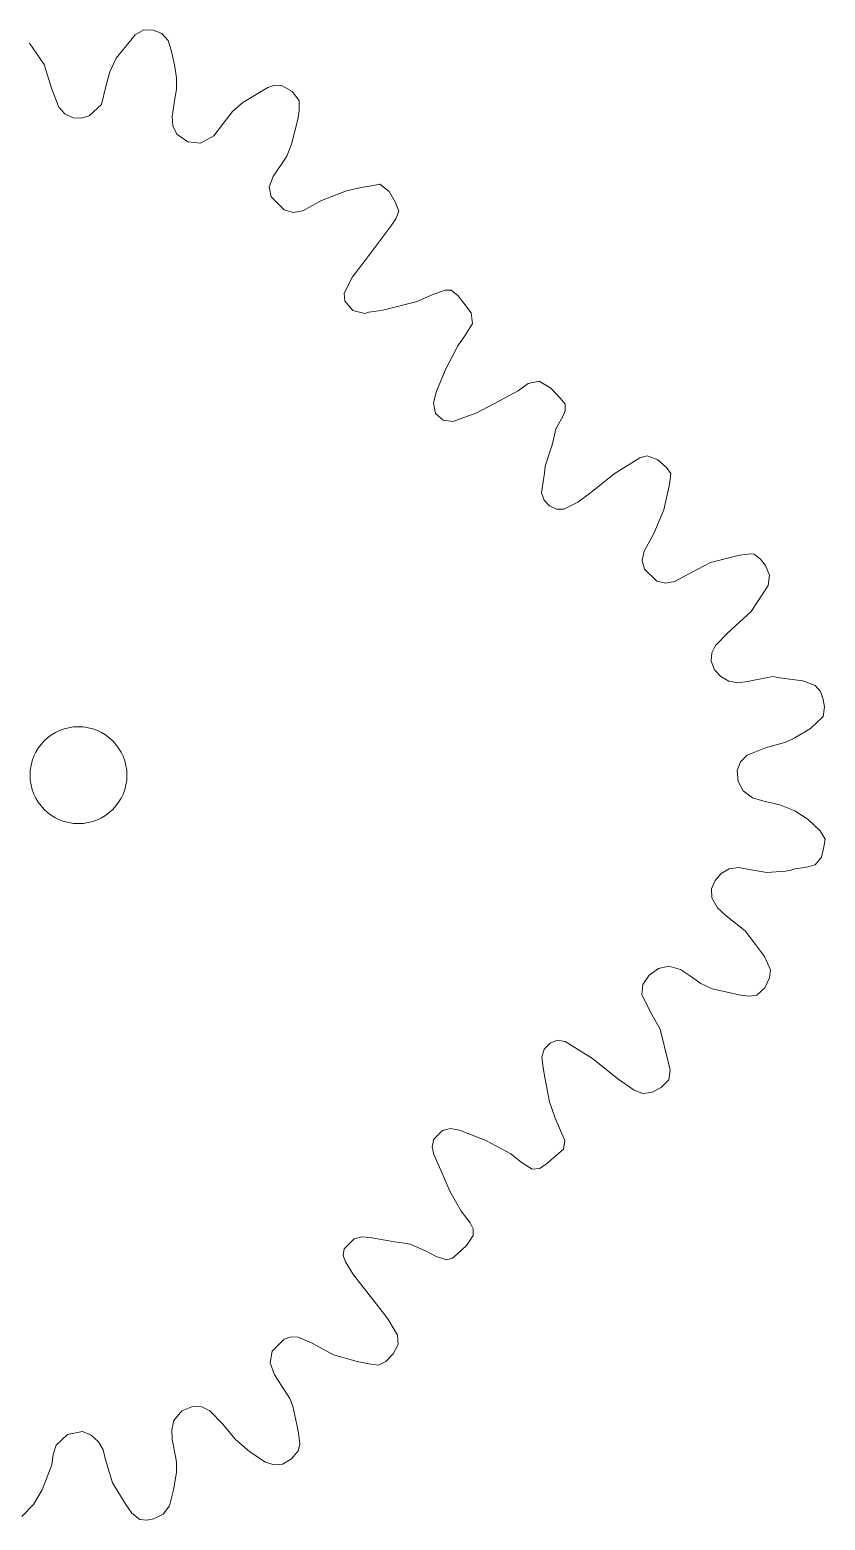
# Model space of a CAD drawing. Header units: millimetres. Extents: x 1553 to 1748, y 647 to 803.
# Drawn here: x 1602.1 to 1655.5, y 703.4 to 803.4 of the extents above; entities that cross this region are included whole.
import ezdxf

# ---------------------------------------------------------------- set-up
doc = ezdxf.new("R2010")
doc.units = ezdxf.units.MM
doc.header["$MEASUREMENT"] = 0

msp = doc.modelspace()

# ---------------------------------------------------------------- linework, layer by layer
at = {"lineweight": 9}
for points in [[(1607.9182, 801.4889), (1607.9182, 801.4889), (1609.2131, 803.0519), (1609.2131, 803.0519)], [(1609.2131, 803.0519), (1609.2131, 803.0519), (1609.7871, 803.3876), (1609.7871, 803.3876)], [(1609.7871, 803.3876), (1609.7871, 803.3876), (1610.4015, 803.3663), (1610.4015, 803.3663)], [(1610.4015, 803.3663), (1610.4015, 803.3663), (1610.9818, 803.143), (1610.9818, 803.143)], [(1610.9818, 803.143), (1610.9818, 803.143), (1611.4123, 802.6634), (1611.4123, 802.6634)], [(1602.1239, 802.4823), (1602.1239, 802.4823), (1603.1086, 801.0615), (1603.1086, 801.0615)], [(1611.4123, 802.6634), (1611.4123, 802.6634), (1611.6193, 802.013), (1611.6193, 802.013)], [(1611.6193, 802.013), (1611.6193, 802.013), (1611.8405, 801.0455), (1611.8405, 801.0455)], [(1603.1086, 801.0615), (1603.1086, 801.0615), (1603.616, 799.4006), (1603.616, 799.4006)], [(1607.4959, 800.5796), (1607.4959, 800.5796), (1607.9182, 801.4889), (1607.9182, 801.4889)], [(1611.8405, 801.0455), (1611.8405, 801.0455), (1611.8889, 800.7483), (1611.8889, 800.7483)], [(1607.2445, 799.5872), (1607.2445, 799.5872), (1607.4959, 800.5796), (1607.4959, 800.5796)], [(1611.8889, 800.7483), (1611.8889, 800.7483), (1611.9856, 800.1677), (1611.9856, 800.1677)], [(1611.9856, 800.1677), (1611.9856, 800.1677), (1611.9856, 799.3937), (1611.9856, 799.3937)], [(1603.616, 799.4006), (1603.616, 799.4006), (1604.0728, 798.2004), (1604.0728, 798.2004)], [(1606.9348, 798.368), (1606.9348, 798.368), (1607.2445, 799.5872), (1607.2445, 799.5872)], [(1611.8889, 798.9099), (1611.8889, 798.9099), (1611.6759, 797.576), (1611.6759, 797.576)], [(1611.9856, 799.3937), (1611.9856, 799.3937), (1611.8889, 798.9099), (1611.8889, 798.9099)], [(1616.4341, 798.5219), (1616.4341, 798.5219), (1618.1075, 799.509), (1618.1075, 799.509)], [(1618.1075, 799.509), (1618.1075, 799.509), (1618.5794, 799.6773), (1618.5794, 799.6773)], [(1618.5794, 799.6773), (1618.5794, 799.6773), (1619.0587, 799.6356), (1619.0587, 799.6356)], [(1619.0587, 799.6356), (1619.0587, 799.6356), (1619.7304, 799.2416), (1619.7304, 799.2416)], [(1619.7304, 799.2416), (1619.7304, 799.2416), (1620.2004, 798.6389), (1620.2004, 798.6389)], [(1604.0728, 798.2004), (1604.0728, 798.2004), (1604.4914, 797.7419), (1604.4914, 797.7419)], [(1606.118, 797.6221), (1606.118, 797.6221), (1606.9348, 798.368), (1606.9348, 798.368)], [(1615.1303, 797.1319), (1615.1303, 797.1319), (1615.7227, 797.8983), (1615.7227, 797.8983)], [(1615.7227, 797.8983), (1615.7227, 797.8983), (1616.4341, 798.5219), (1616.4341, 798.5219)], [(1620.2101, 797.9423), (1620.2101, 797.9423), (1620.1133, 797.3617), (1620.1133, 797.3617)], [(1620.2004, 798.6389), (1620.2004, 798.6389), (1620.2101, 797.9423), (1620.2101, 797.9423)], [(1604.4914, 797.7419), (1604.4914, 797.7419), (1605.0384, 797.4778), (1605.0384, 797.4778)], [(1605.0384, 797.4778), (1605.0384, 797.4778), (1605.5849, 797.4575), (1605.5849, 797.4575)], [(1605.5849, 797.4575), (1605.5849, 797.4575), (1606.118, 797.6221), (1606.118, 797.6221)], [(1611.6759, 797.576), (1611.6759, 797.576), (1611.7261, 796.9451), (1611.7261, 796.9451)], [(1611.7261, 796.9451), (1611.7261, 796.9451), (1612.0076, 796.3897), (1612.0076, 796.3897)], [(1614.4847, 796.2705), (1614.4847, 796.2705), (1615.1303, 797.1319), (1615.1303, 797.1319)], [(1620.1133, 797.3617), (1620.1133, 797.3617), (1619.6779, 795.7072), (1619.6779, 795.7072)], [(1612.0076, 796.3897), (1612.0076, 796.3897), (1612.7241, 795.8731), (1612.7241, 795.8731)], [(1612.7241, 795.8731), (1612.7241, 795.8731), (1613.5909, 795.774), (1613.5909, 795.774)], [(1613.5909, 795.774), (1613.5909, 795.774), (1614.4847, 796.2705), (1614.4847, 796.2705)], [(1619.3653, 794.9018), (1619.3653, 794.9018), (1618.4688, 793.538), (1618.4688, 793.538)], [(1619.6779, 795.7072), (1619.6779, 795.7072), (1619.3653, 794.9018), (1619.3653, 794.9018)], [(1618.4688, 793.538), (1618.4688, 793.538), (1618.2008, 792.8549), (1618.2008, 792.8549)], [(1618.2008, 792.8549), (1618.2008, 792.8549), (1618.3233, 792.1851), (1618.3233, 792.1851)], [(1623.3824, 792.586), (1623.3824, 792.586), (1624.3707, 792.8141), (1624.3707, 792.8141)], [(1624.3707, 792.8141), (1624.3707, 792.8141), (1625.048, 792.9108), (1625.048, 792.9108)], [(1625.048, 792.9108), (1625.048, 792.9108), (1625.6125, 793.0237), (1625.6125, 793.0237)], [(1625.6125, 793.0237), (1625.6125, 793.0237), (1626.2435, 792.549), (1626.2435, 792.549)], [(1618.3233, 792.1851), (1618.3233, 792.1851), (1619.1941, 791.3143), (1619.1941, 791.3143)], [(1620.4447, 791.2491), (1620.4447, 791.2491), (1621.7099, 791.9271), (1621.7099, 791.9271)], [(1621.7099, 791.9271), (1621.7099, 791.9271), (1623.3824, 792.586), (1623.3824, 792.586)], [(1626.2435, 792.549), (1626.2435, 792.549), (1626.6669, 791.8056), (1626.6669, 791.8056)], [(1626.6669, 791.8056), (1626.6669, 791.8056), (1626.8897, 791.2305), (1626.8897, 791.2305)], [(1619.1941, 791.3143), (1619.1941, 791.3143), (1619.7951, 791.1272), (1619.7951, 791.1272)], [(1619.7951, 791.1272), (1619.7951, 791.1272), (1620.4447, 791.2491), (1620.4447, 791.2491)], [(1626.8897, 791.2305), (1626.8897, 791.2305), (1626.6812, 790.7057), (1626.6812, 790.7057)], [(1626.3478, 790.2242), (1626.3478, 790.2242), (1624.54, 787.8068), (1624.54, 787.8068)], [(1626.6812, 790.7057), (1626.6812, 790.7057), (1626.3478, 790.2242), (1626.3478, 790.2242)], [(1624.54, 787.8068), (1624.54, 787.8068), (1623.7845, 786.8125), (1623.7845, 786.8125)], [(1623.7845, 786.8125), (1623.7845, 786.8125), (1623.2303, 785.73), (1623.2303, 785.73)], [(1629.0483, 785.5933), (1629.0483, 785.5933), (1629.9988, 785.9281), (1629.9988, 785.9281)], [(1629.9988, 785.9281), (1629.9988, 785.9281), (1630.3884, 785.9256), (1630.3884, 785.9256)], [(1630.3884, 785.9256), (1630.3884, 785.9256), (1630.8591, 785.5412), (1630.8591, 785.5412)], [(1623.2303, 785.73), (1623.2303, 785.73), (1623.2668, 785.1746), (1623.2668, 785.1746)], [(1623.2668, 785.1746), (1623.2668, 785.1746), (1623.8076, 784.5565), (1623.8076, 784.5565)], [(1625.8221, 784.5896), (1625.8221, 784.5896), (1628.1167, 785.1563), (1628.1167, 785.1563)], [(1628.1167, 785.1563), (1628.1167, 785.1563), (1629.0483, 785.5933), (1629.0483, 785.5933)], [(1630.8591, 785.5412), (1630.8591, 785.5412), (1631.2486, 785.0492), (1631.2486, 785.0492)], [(1631.2486, 785.0492), (1631.2486, 785.0492), (1631.7284, 784.4068), (1631.7284, 784.4068)], [(1623.8076, 784.5565), (1623.8076, 784.5565), (1624.6126, 784.3477), (1624.6126, 784.3477)], [(1624.6126, 784.3477), (1624.6126, 784.3477), (1624.8706, 784.4445), (1624.8706, 784.4445)], [(1624.8706, 784.4445), (1624.8706, 784.4445), (1625.2415, 784.4928), (1625.2415, 784.4928)], [(1625.2415, 784.4928), (1625.2415, 784.4928), (1625.8221, 784.5896), (1625.8221, 784.5896)], [(1631.7284, 784.4068), (1631.7284, 784.4068), (1631.8308, 783.6898), (1631.8308, 783.6898)], [(1631.3667, 782.9296), (1631.3667, 782.9296), (1630.8414, 782.1948), (1630.8414, 782.1948)], [(1631.8308, 783.6898), (1631.8308, 783.6898), (1631.3667, 782.9296), (1631.3667, 782.9296)], [(1630.8414, 782.1948), (1630.8414, 782.1948), (1630.0662, 780.6941), (1630.0662, 780.6941)], [(1630.0662, 780.6941), (1630.0662, 780.6941), (1629.4022, 779.1469), (1629.4022, 779.1469)], [(1635.5591, 779.6533), (1635.5591, 779.6533), (1636.2927, 779.8139), (1636.2927, 779.8139)], [(1636.2927, 779.8139), (1636.2927, 779.8139), (1637.0775, 779.3595), (1637.0775, 779.3595)], [(1629.4022, 779.1469), (1629.4022, 779.1469), (1629.202, 778.3686), (1629.202, 778.3686)], [(1633.6353, 778.4938), (1633.6353, 778.4938), (1634.8905, 779.1658), (1634.8905, 779.1658)], [(1634.8905, 779.1658), (1634.8905, 779.1658), (1635.5591, 779.6533), (1635.5591, 779.6533)], [(1637.0775, 779.3595), (1637.0775, 779.3595), (1637.7234, 778.6631), (1637.7234, 778.6631)], [(1629.202, 778.3686), (1629.202, 778.3686), (1629.3538, 777.6391), (1629.3538, 777.6391)], [(1632.1101, 777.6961), (1632.1101, 777.6961), (1633.6353, 778.4938), (1633.6353, 778.4938)], [(1637.7234, 778.6631), (1637.7234, 778.6631), (1638.0482, 778.2657), (1638.0482, 778.2657)], [(1638.0447, 777.8389), (1638.0447, 777.8389), (1637.8748, 777.4375), (1637.8748, 777.4375)], [(1638.0482, 778.2657), (1638.0482, 778.2657), (1638.0447, 777.8389), (1638.0447, 777.8389)], [(1629.3538, 777.6391), (1629.3538, 777.6391), (1629.8612, 777.2089), (1629.8612, 777.2089)], [(1629.8612, 777.2089), (1629.8612, 777.2089), (1630.5047, 777.1214), (1630.5047, 777.1214)], [(1630.5047, 777.1214), (1630.5047, 777.1214), (1632.1101, 777.6961), (1632.1101, 777.6961)], [(1637.8748, 777.4375), (1637.8748, 777.4375), (1637.4234, 776.6264), (1637.4234, 776.6264)], [(1637.4234, 776.6264), (1637.4234, 776.6264), (1637.1912, 775.6201), (1637.1912, 775.6201)], [(1637.1912, 775.6201), (1637.1912, 775.6201), (1636.7074, 774.1074), (1636.7074, 774.1074)], [(1643.0548, 774.6719), (1643.0548, 774.6719), (1643.5496, 774.8101), (1643.5496, 774.8101)], [(1643.5496, 774.8101), (1643.5496, 774.8101), (1644.2486, 774.542), (1644.2486, 774.542)], [(1636.7074, 774.1074), (1636.7074, 774.1074), (1636.659, 773.6559), (1636.659, 773.6559)], [(1641.3368, 773.6034), (1641.3368, 773.6034), (1643.0548, 774.6719), (1643.0548, 774.6719)], [(1644.2486, 774.542), (1644.2486, 774.542), (1644.8351, 774.0187), (1644.8351, 774.0187)], [(1644.8351, 774.0187), (1644.8351, 774.0187), (1645.1254, 773.6352), (1645.1254, 773.6352)], [(1636.5623, 773.0753), (1636.5623, 773.0753), (1636.4494, 772.3174), (1636.4494, 772.3174)], [(1636.659, 773.6559), (1636.659, 773.6559), (1636.5623, 773.0753), (1636.5623, 773.0753)], [(1639.736, 772.3303), (1639.736, 772.3303), (1641.3368, 773.6034), (1641.3368, 773.6034)], [(1645.0287, 772.8915), (1645.0287, 772.8915), (1644.6661, 771.1834), (1644.6661, 771.1834)], [(1645.1254, 773.6352), (1645.1254, 773.6352), (1645.0287, 772.8915), (1645.0287, 772.8915)], [(1636.4494, 772.3174), (1636.4494, 772.3174), (1636.6221, 771.8468), (1636.6221, 771.8468)], [(1636.6221, 771.8468), (1636.6221, 771.8468), (1636.9921, 771.456), (1636.9921, 771.456)], [(1638.8811, 771.7114), (1638.8811, 771.7114), (1639.736, 772.3303), (1639.736, 772.3303)], [(1636.9921, 771.456), (1636.9921, 771.456), (1637.4661, 771.2258), (1637.4661, 771.2258)], [(1637.4661, 771.2258), (1637.4661, 771.2258), (1637.9508, 771.2369), (1637.9508, 771.2369)], [(1637.9508, 771.2369), (1637.9508, 771.2369), (1638.8811, 771.7114), (1638.8811, 771.7114)], [(1644.6661, 771.1834), (1644.6661, 771.1834), (1643.9938, 769.5983), (1643.9938, 769.5983)], [(1643.9938, 769.5983), (1643.9938, 769.5983), (1643.3322, 768.4061), (1643.3322, 768.4061)], [(1643.3322, 768.4061), (1643.3322, 768.4061), (1643.1991, 767.7902), (1643.1991, 767.7902)], [(1647.7794, 767.6638), (1647.7794, 767.6638), (1649.7214, 768.1407), (1649.7214, 768.1407)], [(1649.7214, 768.1407), (1649.7214, 768.1407), (1650.4858, 768.2471), (1650.4858, 768.2471)], [(1650.4858, 768.2471), (1650.4858, 768.2471), (1650.7052, 768.2213), (1650.7052, 768.2213)], [(1650.7052, 768.2213), (1650.7052, 768.2213), (1651.1329, 767.8874), (1651.1329, 767.8874)], [(1651.1329, 767.8874), (1651.1329, 767.8874), (1651.4792, 767.4472), (1651.4792, 767.4472)], [(1643.1991, 767.7902), (1643.1991, 767.7902), (1643.3515, 767.2053), (1643.3515, 767.2053)], [(1643.3515, 767.2053), (1643.3515, 767.2053), (1644.1876, 766.4102), (1644.1876, 766.4102)], [(1645.3737, 766.3719), (1645.3737, 766.3719), (1646.5077, 766.9865), (1646.5077, 766.9865)], [(1646.5077, 766.9865), (1646.5077, 766.9865), (1647.7794, 767.6638), (1647.7794, 767.6638)], [(1651.4792, 767.4472), (1651.4792, 767.4472), (1651.7525, 766.8061), (1651.7525, 766.8061)], [(1651.7525, 766.8061), (1651.7525, 766.8061), (1651.6566, 766.1184), (1651.6566, 766.1184)], [(1644.1876, 766.4102), (1644.1876, 766.4102), (1644.7698, 766.2714), (1644.7698, 766.2714)], [(1644.7698, 766.2714), (1644.7698, 766.2714), (1645.3737, 766.3719), (1645.3737, 766.3719)], [(1651.6566, 766.1184), (1651.6566, 766.1184), (1650.5089, 764.3717), (1650.5089, 764.3717)], [(1650.5089, 764.3717), (1650.5089, 764.3717), (1648.9571, 762.9447), (1648.9571, 762.9447)], [(1648.9571, 762.9447), (1648.9571, 762.9447), (1648.1216, 762.0953), (1648.1216, 762.0953)], [(1648.1216, 762.0953), (1648.1216, 762.0953), (1647.8737, 761.5849), (1647.8737, 761.5849)], [(1647.8737, 761.5849), (1647.8737, 761.5849), (1647.8347, 761.0289), (1647.8347, 761.0289)], [(1647.8347, 761.0289), (1647.8347, 761.0289), (1648.053, 760.4659), (1648.053, 760.4659)], [(1648.053, 760.4659), (1648.053, 760.4659), (1648.4735, 760.0043), (1648.4735, 760.0043)], [(1648.4735, 760.0043), (1648.4735, 760.0043), (1649.0221, 759.6922), (1649.0221, 759.6922)], [(1650.273, 759.6743), (1650.273, 759.6743), (1651.2642, 759.8678), (1651.2642, 759.8678)], [(1651.2642, 759.8678), (1651.2642, 759.8678), (1651.7534, 759.9646), (1651.7534, 759.9646)], [(1651.7534, 759.9646), (1651.7534, 759.9646), (1651.9469, 760.0129), (1651.9469, 760.0129)], [(1651.9469, 760.0129), (1651.9469, 760.0129), (1652.4307, 759.9162), (1652.4307, 759.9162)], [(1652.4307, 759.9162), (1652.4307, 759.9162), (1653.108, 759.8194), (1653.108, 759.8194)], [(1653.108, 759.8194), (1653.108, 759.8194), (1653.9895, 759.7124), (1653.9895, 759.7124)], [(1649.0221, 759.6922), (1649.0221, 759.6922), (1649.6247, 759.5775), (1649.6247, 759.5775)], [(1649.6247, 759.5775), (1649.6247, 759.5775), (1650.273, 759.6743), (1650.273, 759.6743)], [(1653.9895, 759.7124), (1653.9895, 759.7124), (1654.8082, 759.4117), (1654.8082, 759.4117)], [(1654.8082, 759.4117), (1654.8082, 759.4117), (1655.1647, 759.0048), (1655.1647, 759.0048)], [(1655.1647, 759.0048), (1655.1647, 759.0048), (1655.3334, 758.4648), (1655.3334, 758.4648)], [(1655.3334, 758.4648), (1655.3334, 758.4648), (1655.4302, 757.981), (1655.4302, 757.981)], [(1655.4302, 757.981), (1655.4302, 757.981), (1655.3367, 757.3198), (1655.3367, 757.3198)], [(1655.3367, 757.3198), (1655.3367, 757.3198), (1654.4838, 756.513), (1654.4838, 756.513)], [(1653.4466, 755.9007), (1653.4466, 755.9007), (1652.8338, 755.6104), (1652.8338, 755.6104)], [(1654.4838, 756.513), (1654.4838, 756.513), (1653.4466, 755.9007), (1653.4466, 755.9007)], [(1651.4838, 755.2234), (1651.4838, 755.2234), (1650.2432, 754.7336), (1650.2432, 754.7336)], [(1652.8338, 755.6104), (1652.8338, 755.6104), (1651.4838, 755.2234), (1651.4838, 755.2234)], [(1649.7901, 754.2749), (1649.7901, 754.2749), (1649.5763, 753.6929), (1649.5763, 753.6929)], [(1650.2432, 754.7336), (1650.2432, 754.7336), (1649.7901, 754.2749), (1649.7901, 754.2749)], [(1649.5763, 753.6929), (1649.5763, 753.6929), (1649.6318, 752.9605), (1649.6318, 752.9605)], [(1649.6318, 752.9605), (1649.6318, 752.9605), (1649.9809, 752.3294), (1649.9809, 752.3294)], [(1649.9809, 752.3294), (1649.9809, 752.3294), (1650.6123, 751.8652), (1650.6123, 751.8652)], [(1650.6123, 751.8652), (1650.6123, 751.8652), (1651.3663, 751.6433), (1651.3663, 751.6433)], [(1651.3663, 751.6433), (1651.3663, 751.6433), (1652.4407, 751.4088), (1652.4407, 751.4088)], [(1652.4407, 751.4088), (1652.4407, 751.4088), (1653.4348, 750.9941), (1653.4348, 750.9941)], [(1653.4348, 750.9941), (1653.4348, 750.9941), (1654.339, 750.4073), (1654.339, 750.4073)], [(1654.339, 750.4073), (1654.339, 750.4073), (1655.1436, 749.6561), (1655.1436, 749.6561)], [(1655.1436, 749.6561), (1655.1436, 749.6561), (1655.4786, 749.0889), (1655.4786, 749.0889)], [(1655.4786, 749.0889), (1655.4786, 749.0889), (1655.3818, 748.5885), (1655.3818, 748.5885)], [(1655.2205, 747.8972), (1655.2205, 747.8972), (1654.8013, 747.386), (1654.8013, 747.386)], [(1655.3818, 748.5885), (1655.3818, 748.5885), (1655.2205, 747.8972), (1655.2205, 747.8972)], [(1649.0309, 747.1045), (1649.0309, 747.1045), (1648.5063, 746.7969), (1648.5063, 746.7969)], [(1649.6544, 747.1915), (1649.6544, 747.1915), (1649.0309, 747.1045), (1649.0309, 747.1045)], [(1650.276, 747.0913), (1650.276, 747.0913), (1649.6544, 747.1915), (1649.6544, 747.1915)], [(1651.5599, 746.8538), (1651.5599, 746.8538), (1650.276, 747.0913), (1650.276, 747.0913)], [(1652.8177, 746.9505), (1652.8177, 746.9505), (1651.5599, 746.8538), (1651.5599, 746.8538)], [(1653.108, 746.9989), (1653.108, 746.9989), (1652.8177, 746.9505), (1652.8177, 746.9505)], [(1653.4466, 747.0957), (1653.4466, 747.0957), (1653.108, 746.9989), (1653.108, 746.9989)], [(1654.1424, 747.1894), (1654.1424, 747.1894), (1653.4466, 747.0957), (1653.4466, 747.0957)], [(1654.8013, 747.386), (1654.8013, 747.386), (1654.1424, 747.1894), (1654.1424, 747.1894)], [(1648.0922, 746.3218), (1648.0922, 746.3218), (1647.8592, 745.7548), (1647.8592, 745.7548)], [(1648.5063, 746.7969), (1648.5063, 746.7969), (1648.0922, 746.3218), (1648.0922, 746.3218)], [(1647.8592, 745.7548), (1647.8592, 745.7548), (1647.8777, 745.1713), (1647.8777, 745.1713)], [(1647.8777, 745.1713), (1647.8777, 745.1713), (1648.254, 744.4904), (1648.254, 744.4904)], [(1648.254, 744.4904), (1648.254, 744.4904), (1648.8322, 743.9642), (1648.8322, 743.9642)], [(1648.8322, 743.9642), (1648.8322, 743.9642), (1650.1113, 742.9408), (1650.1113, 742.9408)], [(1650.1113, 742.9408), (1650.1113, 742.9408), (1650.81, 742.0401), (1650.81, 742.0401)], [(1650.81, 742.0401), (1650.81, 742.0401), (1651.4006, 741.2279), (1651.4006, 741.2279)], [(1651.4006, 741.2279), (1651.4006, 741.2279), (1651.8211, 740.3419), (1651.8211, 740.3419)], [(1643.6698, 739.978), (1643.6698, 739.978), (1643.2567, 739.3565), (1643.2567, 739.3565)], [(1644.292, 740.4224), (1644.292, 740.4224), (1643.6698, 739.978), (1643.6698, 739.978)], [(1644.9857, 740.5699), (1644.9857, 740.5699), (1644.292, 740.4224), (1644.292, 740.4224)], [(1645.7675, 740.35), (1645.7675, 740.35), (1644.9857, 740.5699), (1644.9857, 740.5699)], [(1646.455, 739.9097), (1646.455, 739.9097), (1645.7675, 740.35), (1645.7675, 740.35)], [(1647.1346, 739.4232), (1647.1346, 739.4232), (1646.455, 739.9097), (1646.455, 739.9097)], [(1651.8211, 740.3419), (1651.8211, 740.3419), (1651.7534, 739.7904), (1651.7534, 739.7904)], [(1643.2567, 739.3565), (1643.2567, 739.3565), (1643.1902, 738.6777), (1643.1902, 738.6777)], [(1647.8927, 739.0647), (1647.8927, 739.0647), (1647.1346, 739.4232), (1647.1346, 739.4232)], [(1649.8182, 738.6293), (1649.8182, 738.6293), (1647.8927, 739.0647), (1647.8927, 739.0647)], [(1651.424, 739.1236), (1651.424, 739.1236), (1650.8946, 738.6414), (1650.8946, 738.6414)], [(1651.7534, 739.7904), (1651.7534, 739.7904), (1651.424, 739.1236), (1651.424, 739.1236)], [(1643.1902, 738.6777), (1643.1902, 738.6777), (1643.754, 737.4936), (1643.754, 737.4936)], [(1650.37, 738.5573), (1650.37, 738.5573), (1649.8182, 738.6293), (1649.8182, 738.6293)], [(1650.8946, 738.6414), (1650.8946, 738.6414), (1650.37, 738.5573), (1650.37, 738.5573)], [(1643.754, 737.4936), (1643.754, 737.4936), (1644.4205, 736.3417), (1644.4205, 736.3417)], [(1644.4205, 736.3417), (1644.4205, 736.3417), (1644.9803, 734.0817), (1644.9803, 734.0817)], [(1636.6416, 735.0008), (1636.6416, 735.0008), (1636.4655, 734.4687), (1636.4655, 734.4687)], [(1637.03, 735.4202), (1637.03, 735.4202), (1636.6416, 735.0008), (1636.6416, 735.0008)], [(1637.5207, 735.612), (1637.5207, 735.612), (1637.03, 735.4202), (1637.03, 735.4202)], [(1638.0445, 735.533), (1638.0445, 735.533), (1637.5207, 735.612), (1637.5207, 735.612)], [(1639.866, 734.3856), (1639.866, 734.3856), (1638.0445, 735.533), (1638.0445, 735.533)], [(1636.4655, 734.4687), (1636.4655, 734.4687), (1636.5623, 733.7914), (1636.5623, 733.7914)], [(1641.5677, 733.0285), (1641.5677, 733.0285), (1639.866, 734.3856), (1639.866, 734.3856)], [(1644.9803, 734.0817), (1644.9803, 734.0817), (1645.077, 733.5979), (1645.077, 733.5979)], [(1636.5623, 733.7914), (1636.5623, 733.7914), (1636.659, 733.2108), (1636.659, 733.2108)], [(1636.659, 733.2108), (1636.659, 733.2108), (1636.7558, 732.6303), (1636.7558, 732.6303)], [(1642.6615, 732.2533), (1642.6615, 732.2533), (1641.5677, 733.0285), (1641.5677, 733.0285)], [(1644.99, 732.9496), (1644.99, 732.9496), (1644.4803, 732.4379), (1644.4803, 732.4379)], [(1645.077, 733.5979), (1645.077, 733.5979), (1644.99, 732.9496), (1644.99, 732.9496)], [(1636.7558, 732.6303), (1636.7558, 732.6303), (1636.9977, 731.4692), (1636.9977, 731.4692)], [(1643.2391, 732.0357), (1643.2391, 732.0357), (1642.6615, 732.2533), (1642.6615, 732.2533)], [(1643.8289, 732.0981), (1643.8289, 732.0981), (1643.2391, 732.0357), (1643.2391, 732.0357)], [(1644.4803, 732.4379), (1644.4803, 732.4379), (1643.8289, 732.0981), (1643.8289, 732.0981)], [(1636.9977, 731.4692), (1636.9977, 731.4692), (1637.3709, 730.3841), (1637.3709, 730.3841)], [(1637.3709, 730.3841), (1637.3709, 730.3841), (1638.0206, 728.8913), (1638.0206, 728.8913)], [(1629.2248, 728.9696), (1629.2248, 728.9696), (1629.1173, 728.4624), (1629.1173, 728.4624)], [(1629.8053, 729.5501), (1629.8053, 729.5501), (1629.2248, 728.9696), (1629.2248, 728.9696)], [(1630.3594, 729.6803), (1630.3594, 729.6803), (1629.8053, 729.5501), (1629.8053, 729.5501)], [(1630.9434, 729.5686), (1630.9434, 729.5686), (1630.3594, 729.6803), (1630.3594, 729.6803)], [(1632.7201, 728.8856), (1632.7201, 728.8856), (1630.9434, 729.5686), (1630.9434, 729.5686)], [(1634.3984, 727.9815), (1634.3984, 727.9815), (1632.7201, 728.8856), (1632.7201, 728.8856)], [(1638.0206, 728.8913), (1638.0206, 728.8913), (1637.919, 728.2951), (1637.919, 728.2951)], [(1629.1173, 728.4624), (1629.1173, 728.4624), (1629.2384, 727.9414), (1629.2384, 727.9414)], [(1629.2384, 727.9414), (1629.2384, 727.9414), (1629.7132, 726.887), (1629.7132, 726.887)], [(1635.0969, 727.4312), (1635.0969, 727.4312), (1634.3984, 727.9815), (1634.3984, 727.9815)], [(1637.919, 728.2951), (1637.919, 728.2951), (1636.7747, 727.2854), (1636.7747, 727.2854)], [(1629.7132, 726.887), (1629.7132, 726.887), (1630.3135, 725.4819), (1630.3135, 725.4819)], [(1635.8366, 726.9699), (1635.8366, 726.9699), (1635.0969, 727.4312), (1635.0969, 727.4312)], [(1636.3271, 727.0048), (1636.3271, 727.0048), (1635.8366, 726.9699), (1635.8366, 726.9699)], [(1636.7747, 727.2854), (1636.7747, 727.2854), (1636.3271, 727.0048), (1636.3271, 727.0048)], [(1630.3135, 725.4819), (1630.3135, 725.4819), (1631.0551, 724.1478), (1631.0551, 724.1478)], [(1631.0551, 724.1478), (1631.0551, 724.1478), (1631.6681, 723.3575), (1631.6681, 723.3575)], [(1631.6681, 723.3575), (1631.6681, 723.3575), (1631.8778, 722.9521), (1631.8778, 722.9521)], [(1631.8778, 722.9521), (1631.8778, 722.9521), (1631.8695, 722.519), (1631.8695, 722.519)], [(1623.8981, 722.2883), (1623.8981, 722.2883), (1623.2282, 721.6184), (1623.2282, 721.6184)], [(1624.4051, 722.4151), (1624.4051, 722.4151), (1623.8981, 722.2883), (1623.8981, 722.2883)], [(1624.9513, 722.3739), (1624.9513, 722.3739), (1624.4051, 722.4151), (1624.4051, 722.4151)], [(1626.1124, 722.1804), (1626.1124, 722.1804), (1624.9513, 722.3739), (1624.9513, 722.3739)], [(1626.5962, 722.0836), (1626.5962, 722.0836), (1626.1124, 722.1804), (1626.1124, 722.1804)], [(1627.2735, 721.9869), (1627.2735, 721.9869), (1626.5962, 722.0836), (1626.5962, 722.0836)], [(1627.6444, 721.9385), (1627.6444, 721.9385), (1627.2735, 721.9869), (1627.2735, 721.9869)], [(1628.7248, 721.4547), (1628.7248, 721.4547), (1627.6444, 721.9385), (1627.6444, 721.9385)], [(1631.4262, 721.8466), (1631.4262, 721.8466), (1630.82, 721.2761), (1630.82, 721.2761)], [(1631.8695, 722.519), (1631.8695, 722.519), (1631.4262, 721.8466), (1631.4262, 721.8466)], [(1623.2282, 721.6184), (1623.2282, 721.6184), (1623.1599, 721.1775), (1623.1599, 721.1775)], [(1623.1599, 721.1775), (1623.1599, 721.1775), (1623.3042, 720.7355), (1623.3042, 720.7355)], [(1629.3973, 721.1029), (1629.3973, 721.1029), (1628.7248, 721.4547), (1628.7248, 721.4547)], [(1630.0956, 720.8741), (1630.0956, 720.8741), (1629.3973, 721.1029), (1629.3973, 721.1029)], [(1630.4896, 720.9933), (1630.4896, 720.9933), (1630.0956, 720.8741), (1630.0956, 720.8741)], [(1630.82, 721.2761), (1630.82, 721.2761), (1630.4896, 720.9933), (1630.4896, 720.9933)], [(1623.3042, 720.7355), (1623.3042, 720.7355), (1623.845, 719.8807), (1623.845, 719.8807)], [(1623.845, 719.8807), (1623.845, 719.8807), (1625.3943, 717.8953), (1625.3943, 717.8953)], [(1625.3943, 717.8953), (1625.3943, 717.8953), (1626.1532, 716.9241), (1626.1532, 716.9241)], [(1626.1532, 716.9241), (1626.1532, 716.9241), (1626.7897, 715.8266), (1626.7897, 715.8266)], [(1626.7897, 715.8266), (1626.7897, 715.8266), (1626.8381, 715.2068), (1626.8381, 715.2068)], [(1619.1941, 715.5524), (1619.1941, 715.5524), (1618.3903, 714.7486), (1618.3903, 714.7486)], [(1619.6384, 715.7174), (1619.6384, 715.7174), (1619.1941, 715.5524), (1619.1941, 715.5524)], [(1620.1238, 715.6951), (1620.1238, 715.6951), (1619.6384, 715.7174), (1619.6384, 715.7174)], [(1621.0623, 715.2994), (1621.0623, 715.2994), (1620.1238, 715.6951), (1620.1238, 715.6951)], [(1622.509, 714.4978), (1622.509, 714.4978), (1621.0623, 715.2994), (1621.0623, 715.2994)], [(1626.8381, 715.2068), (1626.8381, 715.2068), (1626.5086, 714.5746), (1626.5086, 714.5746)], [(1618.3903, 714.7486), (1618.3903, 714.7486), (1618.2472, 713.9662), (1618.2472, 713.9662)], [(1618.2472, 713.9662), (1618.2472, 713.9662), (1618.5485, 713.1688), (1618.5485, 713.1688)], [(1624.0804, 714.0527), (1624.0804, 714.0527), (1622.509, 714.4978), (1622.509, 714.4978)], [(1624.8835, 713.9075), (1624.8835, 713.9075), (1624.0804, 714.0527), (1624.0804, 714.0527)], [(1625.5318, 713.8108), (1625.5318, 713.8108), (1624.8835, 713.9075), (1624.8835, 713.9075)], [(1626.0156, 714.0527), (1626.0156, 714.0527), (1625.5318, 713.8108), (1625.5318, 713.8108)], [(1626.5086, 714.5746), (1626.5086, 714.5746), (1626.0156, 714.0527), (1626.0156, 714.0527)], [(1618.5485, 713.1688), (1618.5485, 713.1688), (1619.5812, 711.5853), (1619.5812, 711.5853)], [(1613.1091, 711.0693), (1613.1091, 711.0693), (1612.3411, 710.7525), (1612.3411, 710.7525)], [(1613.6842, 711.0126), (1613.6842, 711.0126), (1613.1091, 711.0693), (1613.1091, 711.0693)], [(1614.2061, 710.743), (1614.2061, 710.743), (1613.6842, 711.0126), (1613.6842, 711.0126)], [(1619.5812, 711.5853), (1619.5812, 711.5853), (1619.7747, 711.0628), (1619.7747, 711.0628)], [(1619.7747, 711.0628), (1619.7747, 711.0628), (1620.1133, 709.505), (1620.1133, 709.505)], [(1611.8053, 710.1076), (1611.8053, 710.1076), (1611.6622, 709.4848), (1611.6622, 709.4848)], [(1612.3411, 710.7525), (1612.3411, 710.7525), (1611.8053, 710.1076), (1611.8053, 710.1076)], [(1615.0722, 709.863), (1615.0722, 709.863), (1614.2061, 710.743), (1614.2061, 710.743)], [(1615.908, 708.8559), (1615.908, 708.8559), (1615.0722, 709.863), (1615.0722, 709.863)], [(1604.663, 709.1585), (1604.663, 709.1585), (1603.9063, 708.4568), (1603.9063, 708.4568)], [(1605.6743, 709.3599), (1605.6743, 709.3599), (1604.663, 709.1585), (1604.663, 709.1585)], [(1606.262, 709.1204), (1606.262, 709.1204), (1605.6743, 709.3599), (1605.6743, 709.3599)], [(1606.7346, 708.6602), (1606.7346, 708.6602), (1606.262, 709.1204), (1606.262, 709.1204)], [(1611.6622, 709.4848), (1611.6622, 709.4848), (1611.6954, 708.8277), (1611.6954, 708.8277)], [(1611.6954, 708.8277), (1611.6954, 708.8277), (1611.9372, 707.5768), (1611.9372, 707.5768)], [(1616.8913, 708.0053), (1616.8913, 708.0053), (1615.908, 708.8559), (1615.908, 708.8559)], [(1620.1133, 709.505), (1620.1133, 709.505), (1620.2101, 708.9245), (1620.2101, 708.9245)], [(1620.2101, 708.9245), (1620.2101, 708.9245), (1620.238, 708.4813), (1620.238, 708.4813)], [(1603.9063, 708.4568), (1603.9063, 708.4568), (1603.7054, 707.81), (1603.7054, 707.81)], [(1607.0458, 708.1432), (1607.0458, 708.1432), (1606.7346, 708.6602), (1606.7346, 708.6602)], [(1607.1961, 707.5537), (1607.1961, 707.5537), (1607.0458, 708.1432), (1607.0458, 708.1432)], [(1617.952, 707.3151), (1617.952, 707.3151), (1616.8913, 708.0053), (1616.8913, 708.0053)], [(1620.1295, 708.0698), (1620.1295, 708.0698), (1619.6813, 707.5343), (1619.6813, 707.5343)], [(1620.238, 708.4813), (1620.238, 708.4813), (1620.1295, 708.0698), (1620.1295, 708.0698)], [(1603.616, 707.1206), (1603.616, 707.1206), (1602.9629, 705.4412), (1602.9629, 705.4412)], [(1603.7054, 707.81), (1603.7054, 707.81), (1603.616, 707.1206), (1603.616, 707.1206)], [(1607.6779, 705.9267), (1607.6779, 705.9267), (1607.1961, 707.5537), (1607.1961, 707.5537)], [(1611.9372, 707.5768), (1611.9372, 707.5768), (1611.9856, 707.2796), (1611.9856, 707.2796)], [(1611.9856, 707.2796), (1611.9856, 707.2796), (1611.9856, 706.6023), (1611.9856, 706.6023)], [(1618.5101, 707.1271), (1618.5101, 707.1271), (1617.952, 707.3151), (1617.952, 707.3151)], [(1619.0813, 707.1828), (1619.0813, 707.1828), (1618.5101, 707.1271), (1618.5101, 707.1271)], [(1619.6813, 707.5343), (1619.6813, 707.5343), (1619.0813, 707.1828), (1619.0813, 707.1828)], [(1608.5749, 704.4736), (1608.5749, 704.4736), (1607.6779, 705.9267), (1607.6779, 705.9267)], [(1611.8889, 706.1185), (1611.8889, 706.1185), (1611.7921, 705.5379), (1611.7921, 705.5379)], [(1611.9856, 706.6023), (1611.9856, 706.6023), (1611.8889, 706.1185), (1611.8889, 706.1185)], [(1602.9629, 705.4412), (1602.9629, 705.4412), (1602.3762, 704.4632), (1602.3762, 704.4632)], [(1611.7921, 705.5379), (1611.7921, 705.5379), (1611.4949, 704.3837), (1611.4949, 704.3837)], [(1602.3762, 704.4632), (1602.3762, 704.4632), (1601.5938, 703.6608), (1601.5938, 703.6608)], [(1608.9825, 703.8861), (1608.9825, 703.8861), (1608.5749, 704.4736), (1608.5749, 704.4736)], [(1609.5086, 703.4576), (1609.5086, 703.4576), (1608.9825, 703.8861), (1608.9825, 703.8861)], [(1611.4949, 704.3837), (1611.4949, 704.3837), (1611.0888, 703.8119), (1611.0888, 703.8119)], [(1609.9792, 703.4141), (1609.9792, 703.4141), (1609.5086, 703.4576), (1609.5086, 703.4576)], [(1610.4617, 703.506), (1610.4617, 703.506), (1609.9792, 703.4141), (1609.9792, 703.4141)], [(1611.0888, 703.8119), (1611.0888, 703.8119), (1610.4617, 703.506), (1610.4617, 703.506)]]:
    msp.add_open_spline(points, degree=3, dxfattribs=at)
msp.add_open_spline([(1608.6514, 753.3898), (1608.6514, 755.1847), (1607.1963, 756.6398), (1605.4014, 756.6398), (1605.4014, 756.6398), (1603.6065, 756.6398), (1602.1514, 755.1847), (1602.1514, 753.3898), (1602.1514, 753.3898), (1602.1514, 751.5949), (1603.6064, 750.1398), (1605.4014, 750.1398), (1605.4014, 750.1398), (1607.1963, 750.1398), (1608.6514, 751.5949), (1608.6514, 753.3898)], degree=3, knots=[0, 0, 0, 0, 0.2, 0.2, 0.2, 0.2, 0.4, 0.4, 0.4, 0.4, 0.6, 0.6, 0.6, 0.6, 1, 1, 1, 1], dxfattribs=at)

doc.saveas('drawing.dxf')
